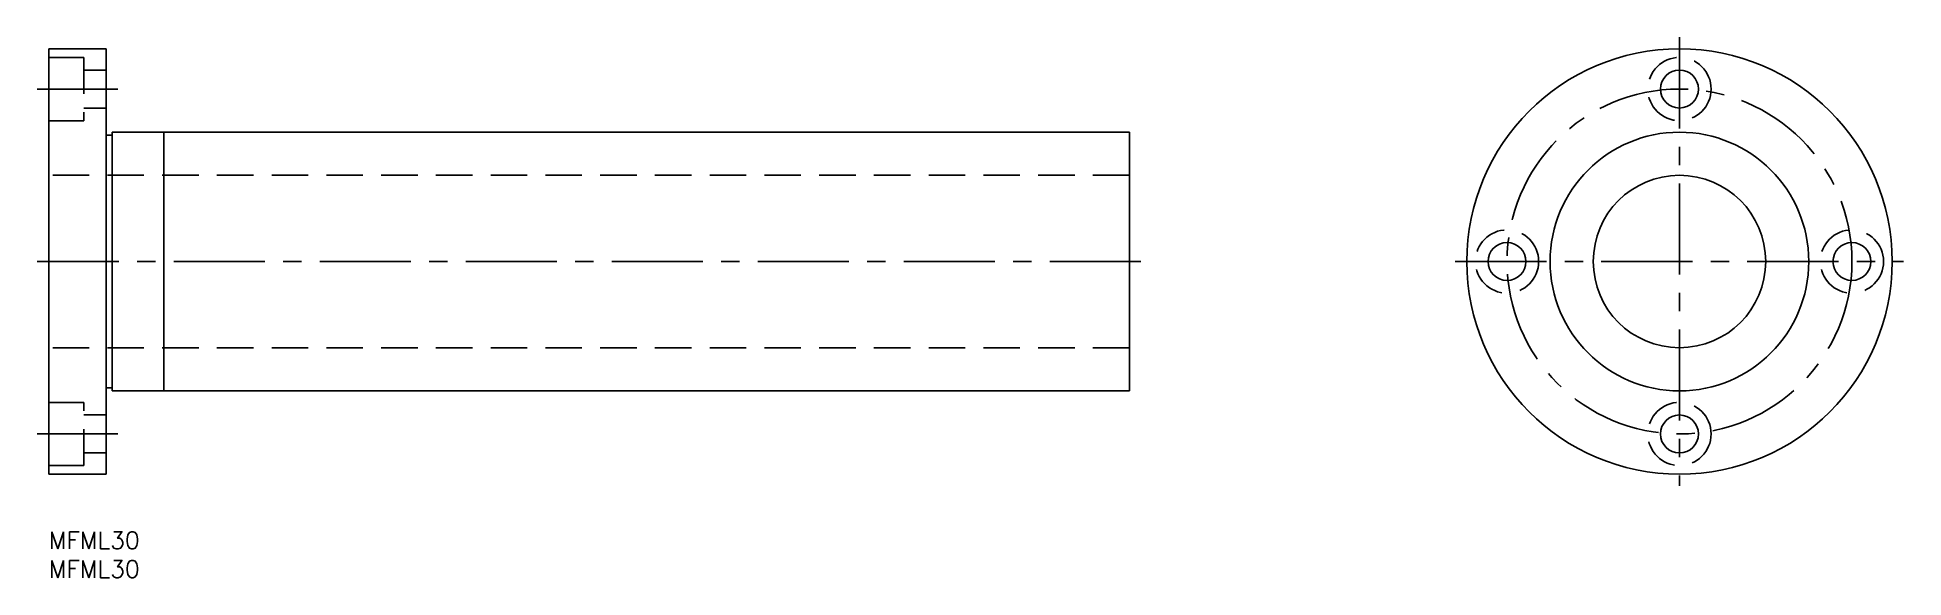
# Model space of a CAD drawing. Extents: x -2 to 323, y -8 to 86.
import ezdxf

# ---------------------------------------------------------------- set-up
doc = ezdxf.new("R2010")
doc.units = 0
doc.header["$LTSCALE"] = 0.5
doc.linetypes.add('CENTER', pattern=[50.8, 31.75, -6.35, 6.35, -6.35])
doc.linetypes.add('DASHED', pattern=[19.05, 12.7, -6.35])
for name, color, linetype in [('MSM_CENTER', 1, 'CENTER'), ('MSM_CONTINUOUS', 7, 'CONTINUOUS'), ('MSM_DASHED', 4, 'DASHED'), ('MSM_PART_NUMBER', 7, 'CONTINUOUS')]:
    doc.layers.add(name, color=color, linetype=linetype)
doc.styles.get("Standard").update_dxf_attribs({"font": 'txt.shx', "height": 3, "bigfont": 'bigfont.shx'})

# ---------------------------------------------------------------- blocks, each defined once
blk = doc.blocks.new('*U18')
at = {"layer": 'MSM_PART_NUMBER'}
blk.add_text('MFML30', height=3, dxfattribs=at).set_placement((0, -3))
blk = doc.blocks.new('*U19')
at = {"layer": 'MSM_PART_NUMBER'}
blk.add_text('MFML30', height=3, dxfattribs=at).set_placement((0, -8))

msp = doc.modelspace()

# ---------------------------------------------------------------- linework, layer by layer
at = {"layer": 'MSM_CENTER'}
for p, q in [((283.68, 86), (283.68, 8)), ((12, 77), (-2, 77)), ((190, 47), (-2, 47)), ((244.68, 47), (322.68, 47)), ((12, 17), (-2, 17))]:
    msp.add_line(p, q, dxfattribs=at)
msp.add_circle((283.68, 47), 30, dxfattribs=at)
at = {"layer": 'MSM_CONTINUOUS'}
for p, q in [((0, 84), (0, 10)), ((10, 84), (0, 84)), ((10, 84), (10, 10)), ((11, 69), (10, 69)), ((11, 69.5), (11, 24.5)), ((188, 69.5), (11, 69.5)), ((20, 69.5), (20, 24.5)), ((188, 69.5), (188, 24.5)), ((11, 25), (10, 25)), ((188, 24.5), (11, 24.5)), ((10, 10), (0, 10))]:
    msp.add_line(p, q, dxfattribs=at)
for centre, radius in [((283.68, 47), 37), ((283.68, 77), 3.3), ((283.68, 47), 22.5), ((283.68, 47), 15), ((253.68, 47), 3.3), ((313.68, 47), 3.3), ((283.68, 17), 3.3)]:
    msp.add_circle(centre, radius, dxfattribs=at)
at = {"layer": 'MSM_DASHED'}
for p, q in [((6.1, 82.5), (0, 82.5)), ((6.1, 82.5), (6.1, 71.5)), ((10, 80.3), (6.1, 80.3)), ((6.1, 71.5), (0, 71.5)), ((10, 73.7), (6.1, 73.7)), ((188, 62), (0, 62)), ((188, 32), (0, 32)), ((6.1, 22.5), (0, 22.5)), ((6.1, 11.5), (6.1, 22.5)), ((10, 20.3), (6.1, 20.3)), ((10, 13.7), (6.1, 13.7)), ((6.1, 11.5), (0, 11.5))]:
    msp.add_line(p, q, dxfattribs=at)
for centre in [(283.68, 77), (253.68, 47), (313.68, 47), (283.68, 17)]:
    msp.add_circle(centre, 5.5, dxfattribs=at)

# ---------------------------------------------------------------- block references
at = {"layer": 'MSM_CONTINUOUS'}
for name in ['*U18', '*U19']:
    msp.add_blockref(name, (0, 0), dxfattribs=at)

doc.saveas('drawing.dxf')
